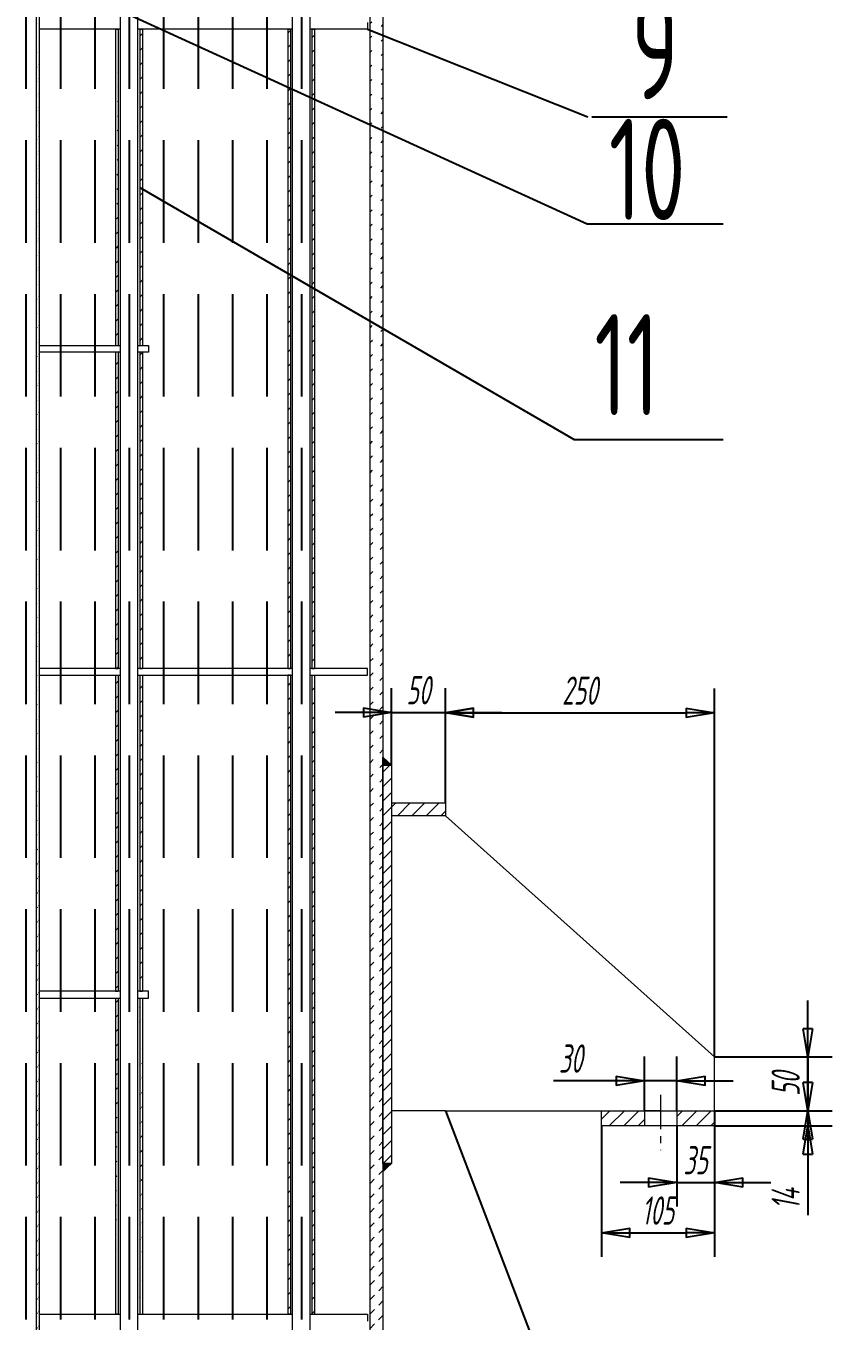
# Model space of a CAD drawing. Header units: millimetres. Extents: x 3797 to 16515, y 762 to 2553.
# Drawn here: x 3929.2 to 3979.2, y 2272.5 to 2352.7 of the extents above; entities that cross this region are included whole.
import ezdxf

# ---------------------------------------------------------------- set-up
doc = ezdxf.new("R2010")
doc.units = ezdxf.units.MM
doc.linetypes.add('CENTER', pattern=[50.8, 31.75, -6.35, 6.35, -6.35])
doc.linetypes.add('HIDDEN', pattern=[9.525, 6.35, -3.175])
doc.layers.add('3（中心线）', color=1, linetype='CENTER', lineweight=20)
doc.layers.add('细实线', color=7, linetype='Continuous', lineweight=18)
doc.layers.add('DIM标注-YH', color=4, linetype='Continuous')
doc.layers.add('虚线', color=6, linetype='HIDDEN')
doc.styles.add('HGCAD', font='gbenor.shx', dxfattribs={"width": 0.75, "bigfont": 'gbcbig.shx'})
doc.styles.add('runner-文字样式', font='gbeitc.shx', dxfattribs={"width": 0.707, "bigfont": 'gbcbig.shx'})
doc.dimstyles.new('runner标注', dxfattribs={"dimscale": 0.5, "dimtxt": 3.5, "dimasz": 3.5, "dimexe": 3, "dimexo": 0, "dimgap": 1, "dimtad": 1, "dimdec": 4, "dimlfac": 15, "dimzin": 9, "dimdsep": 46, "dimtxsty": 'runner-文字样式', "dimblk": 'CLOSED', "dimcen": 0, "dimclrd": 256, "dimclrt": 256, "dimadec": 4, "dimazin": 2, "dimtfac": 1, "dimtdec": 4, "dimtmove": 0, "dimatfit": 3, "dimldrblk": 'CLOSED', "dimfxl": 0, "dimarcsym": 0})
pattern_1 = [(45, (82.5553, -5533.755), (-0.449012806, 0.449012806), [])]
pattern_2 = [(45, (-56371.05022, -114438.824587), (-0.0150419290028, 0.0150419290028), []), (135, (-56371.05022, -114438.824587), (-0.0150419290028, -0.0150419290028), [])]

# ---------------------------------------------------------------- blocks, each defined once
blk = doc.blocks.new('_Closed')
at = {"color": 0, "linetype": 'ByBlock', "lineweight": -2}
for p, q in [((-1, 0.167), (0, 0)), ((-1, 0.167), (-1, -0.167)), ((0, 0), (-1, -0.167)), ((0, 0), (-1, 0))]:
    blk.add_line(p, q, dxfattribs=at)
blk = doc.blocks.new('*D19')
at = {"layer": 'Defpoints', "color": 0, "ltscale": 0.067, "transparency": 16777216}
for p in [(3955.214, 2310.226), (3951.881, 2306.953), (3955.214, 2304.619)]:
    blk.add_point(p, dxfattribs=at)
at = {"layer": 'DIM标注-YH', "color": 0, "lineweight": -2, "ltscale": 0.067, "transparency": 16777216}
for p, q in [((3951.881, 2306.953), (3951.881, 2311.726)), ((3955.214, 2304.619), (3955.214, 2311.726))]:
    blk.add_line(p, q, dxfattribs=at)
at = {"layer": 'DIM标注-YH', "lineweight": -2, "ltscale": 0.067, "transparency": 16777216}
for p, q in [((3950.131, 2310.226), (3948.381, 2310.226)), ((3951.881, 2310.226), (3955.214, 2310.226)), ((3956.964, 2310.226), (3958.714, 2310.226))]:
    blk.add_line(p, q, dxfattribs=at)
at = {"layer": 'DIM标注-YH', "lineweight": -2, "ltscale": 0.067, "transparency": 16777216, "xscale": 1.75, "yscale": 1.75, "zscale": 1.75}
blk.add_blockref('_Closed', (3951.881, 2310.226), dxfattribs=at)
at = {"layer": 'DIM标注-YH', "lineweight": -2, "ltscale": 0.067, "transparency": 16777216, "xscale": 1.75, "yscale": 1.75, "zscale": 1.75, "rotation": 180}
blk.add_blockref('_Closed', (3955.214, 2310.226), dxfattribs=at)
at = {"layer": 'DIM标注-YH', "ltscale": 0.067, "transparency": 16777216, "insert": (3953.548, 2311.601), "char_height": 1.75, "attachment_point": 5, "style": 'runner-文字样式'}
blk.add_mtext('50', dxfattribs=at)
blk = doc.blocks.new('*D20')
at = {"layer": 'Defpoints', "color": 0, "ltscale": 0.067, "transparency": 16777216}
for p in [(3971.881, 2310.199), (3955.214, 2304.619), (3971.881, 2288.886)]:
    blk.add_point(p, dxfattribs=at)
at = {"layer": 'DIM标注-YH', "color": 0, "lineweight": -2, "ltscale": 0.067, "transparency": 16777216}
for p, q in [((3955.214, 2304.619), (3955.214, 2311.699)), ((3971.881, 2288.886), (3971.881, 2311.699))]:
    blk.add_line(p, q, dxfattribs=at)
at = {"layer": 'DIM标注-YH', "lineweight": -2, "ltscale": 0.067, "transparency": 16777216}
blk.add_line((3956.964, 2310.199), (3970.131, 2310.199), dxfattribs=at)
at = {"layer": 'DIM标注-YH', "lineweight": -2, "ltscale": 0.067, "transparency": 16777216, "xscale": 1.75, "yscale": 1.75, "zscale": 1.75, "rotation": 180}
blk.add_blockref('_Closed', (3955.214, 2310.199), dxfattribs=at)
at = {"layer": 'DIM标注-YH', "lineweight": -2, "ltscale": 0.067, "transparency": 16777216, "xscale": 1.75, "yscale": 1.75, "zscale": 1.75}
blk.add_blockref('_Closed', (3971.881, 2310.199), dxfattribs=at)
at = {"layer": 'DIM标注-YH', "ltscale": 0.067, "transparency": 16777216, "insert": (3963.548, 2311.574), "char_height": 1.75, "attachment_point": 5, "style": 'runner-文字样式'}
blk.add_mtext('250', dxfattribs=at)
blk = doc.blocks.new('*D21')
at = {"layer": 'Defpoints', "color": 0, "ltscale": 0.067, "transparency": 16777216}
for p in [(3971.881, 2288.886), (3971.881, 2285.553), (3977.668, 2285.553)]:
    blk.add_point(p, dxfattribs=at)
at = {"layer": 'DIM标注-YH', "lineweight": -2, "ltscale": 0.067, "transparency": 16777216}
for p, q in [((3977.668, 2290.636), (3977.668, 2292.386)), ((3977.668, 2288.886), (3977.668, 2285.553)), ((3977.668, 2283.803), (3977.668, 2282.053))]:
    blk.add_line(p, q, dxfattribs=at)
at = {"layer": 'DIM标注-YH', "color": 0, "lineweight": -2, "ltscale": 0.067, "transparency": 16777216}
for p, q in [((3971.881, 2288.886), (3979.168, 2288.886)), ((3971.881, 2285.553), (3979.168, 2285.553))]:
    blk.add_line(p, q, dxfattribs=at)
at = {"layer": 'DIM标注-YH', "lineweight": -2, "ltscale": 0.067, "transparency": 16777216, "xscale": 1.75, "yscale": 1.75, "zscale": 1.75}
for p, rotation in [((3977.668, 2288.886), 270), ((3977.668, 2285.553), 90)]:
    blk.add_blockref('_Closed', p, dxfattribs=dict(at, rotation=rotation))
at = {"layer": 'DIM标注-YH', "ltscale": 0.067, "transparency": 16777216, "insert": (3976.293, 2287.219), "char_height": 1.75, "attachment_point": 5, "rotation": 90, "style": 'runner-文字样式'}
blk.add_mtext('50', dxfattribs=at)
blk = doc.blocks.new('*D22')
at = {"layer": 'Defpoints', "color": 0, "ltscale": 0.067, "transparency": 16777216}
for p in [(3971.881, 2285.553), (3971.881, 2284.619), (3977.668, 2284.619)]:
    blk.add_point(p, dxfattribs=at)
at = {"layer": 'DIM标注-YH', "lineweight": -2, "ltscale": 0.067, "transparency": 16777216}
for p, q in [((3977.668, 2287.303), (3977.668, 2289.053)), ((3977.668, 2285.553), (3977.668, 2284.619)), ((3977.668, 2282.869), (3977.668, 2279.088))]:
    blk.add_line(p, q, dxfattribs=at)
at = {"layer": 'DIM标注-YH', "color": 0, "lineweight": -2, "ltscale": 0.067, "transparency": 16777216}
for p, q in [((3971.881, 2285.553), (3979.168, 2285.553)), ((3971.881, 2284.619), (3979.168, 2284.619))]:
    blk.add_line(p, q, dxfattribs=at)
at = {"layer": 'DIM标注-YH', "lineweight": -2, "ltscale": 0.067, "transparency": 16777216, "xscale": 1.75, "yscale": 1.75, "zscale": 1.75}
for p, rotation in [((3977.668, 2285.553), 270), ((3977.668, 2284.619), 90)]:
    blk.add_blockref('_Closed', p, dxfattribs=dict(at, rotation=rotation))
at = {"layer": 'DIM标注-YH', "ltscale": 0.067, "transparency": 16777216, "insert": (3976.293, 2280.104), "char_height": 1.75, "attachment_point": 5, "rotation": 90, "style": 'runner-文字样式'}
blk.add_mtext('14', dxfattribs=at)
blk = doc.blocks.new('*D23')
at = {"layer": 'Defpoints', "color": 0, "ltscale": 0.067, "transparency": 16777216}
for p in [(3967.548, 2287.413), (3967.548, 2285.553), (3969.548, 2285.553)]:
    blk.add_point(p, dxfattribs=at)
at = {"layer": 'DIM标注-YH', "color": 0, "lineweight": -2, "ltscale": 0.067, "transparency": 16777216}
for p, q in [((3967.548, 2285.553), (3967.548, 2288.913)), ((3969.548, 2285.553), (3969.548, 2288.913))]:
    blk.add_line(p, q, dxfattribs=at)
at = {"layer": 'DIM标注-YH', "lineweight": -2, "ltscale": 0.067, "transparency": 16777216}
for p, q in [((3965.798, 2287.413), (3961.913, 2287.413)), ((3969.548, 2287.413), (3967.548, 2287.413)), ((3971.298, 2287.413), (3973.048, 2287.413))]:
    blk.add_line(p, q, dxfattribs=at)
at = {"layer": 'DIM标注-YH', "lineweight": -2, "ltscale": 0.067, "transparency": 16777216, "xscale": 1.75, "yscale": 1.75, "zscale": 1.75}
blk.add_blockref('_Closed', (3967.548, 2287.413), dxfattribs=at)
at = {"layer": 'DIM标注-YH', "lineweight": -2, "ltscale": 0.067, "transparency": 16777216, "xscale": 1.75, "yscale": 1.75, "zscale": 1.75, "rotation": 180}
blk.add_blockref('_Closed', (3969.548, 2287.413), dxfattribs=at)
at = {"layer": 'DIM标注-YH', "ltscale": 0.067, "transparency": 16777216, "insert": (3962.98, 2288.788), "char_height": 1.75, "attachment_point": 5, "style": 'runner-文字样式'}
blk.add_mtext('30', dxfattribs=at)
blk = doc.blocks.new('*D24')
at = {"layer": 'Defpoints', "color": 0, "ltscale": 0.067, "transparency": 16777216}
for p in [(3964.881, 2284.619), (3971.881, 2284.619), (3971.881, 2278.001)]:
    blk.add_point(p, dxfattribs=at)
at = {"layer": 'DIM标注-YH', "color": 0, "lineweight": -2, "ltscale": 0.067, "transparency": 16777216}
for p, q in [((3964.881, 2284.619), (3964.881, 2276.501)), ((3971.881, 2284.619), (3971.881, 2276.501))]:
    blk.add_line(p, q, dxfattribs=at)
at = {"layer": 'DIM标注-YH', "lineweight": -2, "ltscale": 0.067, "transparency": 16777216}
blk.add_line((3966.631, 2278.001), (3970.131, 2278.001), dxfattribs=at)
at = {"layer": 'DIM标注-YH', "lineweight": -2, "ltscale": 0.067, "transparency": 16777216, "xscale": 1.75, "yscale": 1.75, "zscale": 1.75, "rotation": 180}
blk.add_blockref('_Closed', (3964.881, 2278.001), dxfattribs=at)
at = {"layer": 'DIM标注-YH', "lineweight": -2, "ltscale": 0.067, "transparency": 16777216, "xscale": 1.75, "yscale": 1.75, "zscale": 1.75}
blk.add_blockref('_Closed', (3971.881, 2278.001), dxfattribs=at)
at = {"layer": 'DIM标注-YH', "ltscale": 0.067, "transparency": 16777216, "insert": (3968.381, 2279.376), "char_height": 1.75, "attachment_point": 5, "style": 'runner-文字样式'}
blk.add_mtext('105', dxfattribs=at)
blk = doc.blocks.new('*D25')
at = {"layer": 'Defpoints', "color": 0, "ltscale": 0.067, "transparency": 16777216}
for p in [(3969.548, 2284.619), (3971.881, 2284.619), (3971.881, 2281.118)]:
    blk.add_point(p, dxfattribs=at)
at = {"layer": 'DIM标注-YH', "color": 0, "lineweight": -2, "ltscale": 0.067, "transparency": 16777216}
for p, q in [((3969.548, 2284.619), (3969.548, 2279.618)), ((3971.881, 2284.619), (3971.881, 2279.618))]:
    blk.add_line(p, q, dxfattribs=at)
at = {"layer": 'DIM标注-YH', "lineweight": -2, "ltscale": 0.067, "transparency": 16777216}
for p, q in [((3967.798, 2281.118), (3966.048, 2281.118)), ((3969.548, 2281.118), (3971.881, 2281.118)), ((3973.631, 2281.118), (3975.381, 2281.118))]:
    blk.add_line(p, q, dxfattribs=at)
at = {"layer": 'DIM标注-YH', "lineweight": -2, "ltscale": 0.067, "transparency": 16777216, "xscale": 1.75, "yscale": 1.75, "zscale": 1.75}
blk.add_blockref('_Closed', (3969.548, 2281.118), dxfattribs=at)
at = {"layer": 'DIM标注-YH', "lineweight": -2, "ltscale": 0.067, "transparency": 16777216, "xscale": 1.75, "yscale": 1.75, "zscale": 1.75, "rotation": 180}
blk.add_blockref('_Closed', (3971.881, 2281.118), dxfattribs=at)
at = {"layer": 'DIM标注-YH', "ltscale": 0.067, "transparency": 16777216, "insert": (3970.714, 2282.493), "char_height": 1.75, "attachment_point": 5, "style": 'runner-文字样式'}
blk.add_mtext('35', dxfattribs=at)

msp = doc.modelspace()

# ---------------------------------------------------------------- hatches: boundary and pattern name
at = {"layer": '细实线'}
h = msp.add_hatch(dxfattribs=at)
h.set_pattern_fill('ANSI31', color=3, scale=0.2)
h.set_pattern_definition(pattern_1)
edge = h.paths.add_edge_path()
edge.add_line((3929.8945351, 2005.352565), (3929.8945351, 2402.152565))
edge.add_line((3930.0612018, 2005.352565), (3930.0612018, 2402.152565))
h = msp.add_hatch(dxfattribs=at)
h.set_pattern_fill('ANSI31', color=3, scale=0.2)
h.set_pattern_definition(pattern_1)
edge = h.paths.add_edge_path()
edge.add_line((3950.5478286, 2024.4552317), (3950.5478286, 2020.962565))
edge.add_line((3951.3478286, 2400.4310222), (3951.3478286, 2021.0958983))
edge.add_line((3950.5478286, 2024.4552317), (3950.5478286, 2400.4310222))
h = msp.add_hatch(dxfattribs=at)
h.set_pattern_fill('ANSI31', color=3, scale=0.2)
h.set_pattern_definition(pattern_1)
h.paths.add_polyline_path([(3934.781162, 2352.5292317), (3934.781162, 2332.952565)])
edge = h.paths.add_edge_path()
edge.add_line((3934.781162, 2332.952565), (3934.9478286, 2332.952565))
edge.add_line((3934.9478286, 2352.5292317), (3934.9478286, 2332.952565))
h = msp.add_hatch(dxfattribs=at)
h.set_pattern_fill('ANSI31', color=3, scale=0.2)
h.set_pattern_definition(pattern_1)
edge = h.paths.add_edge_path()
edge.add_line((3936.281162, 2352.5292317), (3936.281162, 2332.952565))
edge.add_line((3936.281162, 2332.952565), (3936.4478286, 2332.952565))
edge.add_line((3936.4478286, 2352.5292317), (3936.4478286, 2332.952565))
h = msp.add_hatch(dxfattribs=at)
h.set_pattern_fill('ANSI31', color=3, scale=0.2)
h.set_pattern_definition(pattern_1)
edge = h.paths.add_edge_path()
edge.add_line((3945.4478286, 2352.5292317), (3945.4478286, 2312.952565))
edge.add_line((3945.4478286, 2312.952565), (3945.6144953, 2312.952565))
edge.add_line((3945.6144953, 2352.5292317), (3945.6144953, 2312.952565))
h = msp.add_hatch(dxfattribs=at)
h.set_pattern_fill('ANSI31', color=3, scale=0.2)
h.set_pattern_definition(pattern_1)
edge = h.paths.add_edge_path()
edge.add_line((3946.9478286, 2352.5292317), (3946.9478286, 2312.952565))
edge.add_line((3946.9478286, 2312.952565), (3947.1144953, 2312.952565))
edge.add_line((3947.1144953, 2352.5292317), (3947.1144953, 2312.952565))
h = msp.add_hatch(dxfattribs=at)
h.set_pattern_fill('ANSI31', color=3, scale=0.2)
h.set_pattern_definition(pattern_1)
edge = h.paths.add_edge_path()
edge.add_line((3934.9478286, 2332.5292317), (3934.9478286, 2312.952565))
edge.add_line((3934.781162, 2312.952565), (3934.9478286, 2312.952565))
edge.add_line((3934.781162, 2332.5292317), (3934.781162, 2312.952565))
h = msp.add_hatch(dxfattribs=at)
h.set_pattern_fill('ANSI31', color=3, scale=0.2)
h.set_pattern_definition(pattern_1)
edge = h.paths.add_edge_path()
edge.add_line((3936.281162, 2332.5292317), (3936.281162, 2312.952565))
edge.add_line((3936.281162, 2312.952565), (3936.4478286, 2312.952565))
edge.add_line((3936.4478286, 2332.5292317), (3936.4478286, 2312.952565))
h = msp.add_hatch(dxfattribs=at)
h.set_pattern_fill('ANSI31', color=3, scale=0.2)
h.set_pattern_definition(pattern_1)
edge = h.paths.add_edge_path()
edge.add_line((3934.781162, 2312.5292317), (3934.781162, 2292.952565))
edge.add_line((3934.781162, 2292.952565), (3934.9478286, 2292.952565))
edge.add_line((3934.9478286, 2312.5292317), (3934.9478286, 2292.952565))
h = msp.add_hatch(dxfattribs=at)
h.set_pattern_fill('ANSI31', color=3, scale=0.2)
h.set_pattern_definition(pattern_1)
edge = h.paths.add_edge_path()
edge.add_line((3936.281162, 2312.5292317), (3936.281162, 2292.952565))
edge.add_line((3936.281162, 2292.952565), (3936.4478286, 2292.952565))
edge.add_line((3936.4478286, 2312.5292317), (3936.4478286, 2292.952565))
h = msp.add_hatch(dxfattribs=at)
h.set_pattern_fill('ANSI31', color=3, scale=0.2)
h.set_pattern_definition(pattern_1)
edge = h.paths.add_edge_path()
edge.add_line((3945.4478286, 2312.5292317), (3945.4478286, 2272.952565))
edge.add_line((3945.6144953, 2272.952565), (3945.4478286, 2272.952565))
edge.add_line((3945.6144953, 2312.5292317), (3945.6144953, 2272.952565))
h = msp.add_hatch(dxfattribs=at)
h.set_pattern_fill('ANSI31', color=3, scale=0.2)
h.set_pattern_definition(pattern_1)
edge = h.paths.add_edge_path()
edge.add_line((3946.9478286, 2312.5292317), (3946.9478286, 2272.952565))
edge.add_line((3946.9478286, 2272.952565), (3947.1144953, 2272.952565))
edge.add_line((3947.1144953, 2312.5292317), (3947.1144953, 2272.952565))
at = {"layer": '细实线', "ltscale": 0.067}
h = msp.add_hatch(dxfattribs=at)
h.set_pattern_fill('ANSI37', color=6, scale=0.0067)
h.set_pattern_definition(pattern_2)
h.paths.add_polyline_path([(3951.3478286, 2307.452565), (3951.3478286, 2306.952565), (3951.881162, 2306.952565)])
h = msp.add_hatch(dxfattribs=at)
h.set_pattern_fill('ANSI31', color=3, scale=0.2)
h.set_pattern_definition([(45, (-56371.0502, -114438.8246), (-0.449012806, 0.449012806), [])])
h.paths.add_polyline_path([(3951.881162, 2306.952565), (3951.3478286, 2306.952565), (3951.3478286, 2282.2858983), (3951.881162, 2282.2858983)])
h.paths.add_polyline_path([(3967.5478286, 2285.552565), (3964.881162, 2285.552565), (3964.881162, 2284.6192317), (3967.5478286, 2284.6192317)])
h.paths.add_polyline_path([(3971.881162, 2285.552565), (3969.5478286, 2285.552565), (3969.5478286, 2284.6192317), (3971.881162, 2284.6192317)])
h.paths.add_polyline_path([(3955.2144953, 2304.6192317), (3951.881162, 2304.6192317), (3951.881162, 2303.8192317), (3955.2144953, 2303.8192317)])
at = {"layer": '细实线'}
h = msp.add_hatch(dxfattribs=at)
h.set_pattern_fill('ANSI31', color=3, scale=0.2)
h.set_pattern_definition(pattern_1)
edge = h.paths.add_edge_path()
edge.add_line((3934.781162, 2292.5292317), (3934.781162, 2272.952565))
edge.add_line((3934.9478286, 2292.5292317), (3934.9478286, 2272.952565))
edge.add_line((3934.781162, 2292.5292317), (3934.9478286, 2292.5292317))
h = msp.add_hatch(dxfattribs=at)
h.set_pattern_fill('ANSI31', color=3, scale=0.2)
h.set_pattern_definition(pattern_1)
edge = h.paths.add_edge_path()
edge.add_line((3936.281162, 2292.5292317), (3936.281162, 2272.952565))
edge.add_line((3936.4478286, 2292.5292317), (3936.4478286, 2272.952565))
at = {"layer": '细实线', "ltscale": 0.067}
h = msp.add_hatch(dxfattribs=at)
h.set_pattern_fill('ANSI37', color=6, scale=0.0067)
h.set_pattern_definition(pattern_2)
h.paths.add_polyline_path([(3951.881162, 2282.2858983), (3951.3478286, 2282.2858983), (3951.3478286, 2281.7858983)])

# ---------------------------------------------------------------- linework, layer by layer
at = {"layer": '3（中心线）', "ltscale": 0.067}
msp.add_line((3968.5442747, 2286.5362702), (3968.5442747, 2283.1068133), dxfattribs=at)
at = {"layer": 'DIM标注-YH', "ltscale": 0.2}
for p, q in [((3929.332967, 2356.3278293), (3964.0024533, 2340.4816148)), ((3950.389162, 2352.5292317), (3964.0349165, 2347.1056769)), ((3964.2784411, 2347.1056769), (3972.6713621, 2347.1056769)), ((3936.281162, 2342.7408983), (3963.19148, 2327.1321418)), ((3964.0024533, 2340.4816148), (3972.4278375, 2340.4816148)), ((3963.19148, 2327.1321418), (3972.4278375, 2327.1321418)), ((3955.2144953, 2285.552565), (3964.8509969, 2260.2883228))]:
    msp.add_line(p, q, dxfattribs=at)
at = {"layer": 'DIM标注-YH', "ltscale": 0.067}
msp.add_line((3971.881162, 2285.552565), (3971.881162, 2284.6192317), dxfattribs=at)
at = {"layer": '细实线'}
for p, q in [((3929.8945351, 2005.352565), (3929.8945351, 2402.152565)), ((3930.0612018, 2005.352565), (3930.0612018, 2402.152565)), ((3935.081162, 2032.952565), (3935.081162, 2399.6192317)), ((3935.081162, 2032.952565), (3935.081162, 2399.6192317)), ((3935.081162, 2032.952565), (3935.081162, 2399.6192317)), ((3935.081162, 2032.952565), (3935.081162, 2399.6192317)), ((3935.081162, 2032.952565), (3935.081162, 2399.6192317)), ((3935.081162, 2032.952565), (3935.081162, 2399.6192317)), ((3936.1478286, 2399.6192317), (3936.1478286, 2032.952565)), ((3936.1478286, 2399.6192317), (3936.1478286, 2032.952565)), ((3936.1478286, 2399.6192317), (3936.1478286, 2032.952565)), ((3936.1478286, 2399.6192317), (3936.1478286, 2032.952565)), ((3936.1478286, 2399.6192317), (3936.1478286, 2032.952565)), ((3936.1478286, 2399.6192317), (3936.1478286, 2032.952565)), ((3945.7478286, 2032.952565), (3945.7478286, 2399.6192317)), ((3946.8144953, 2399.6192317), (3946.8144953, 2032.952565)), ((3950.389162, 2352.952565), (3950.389162, 2352.5292317)), ((3935.081162, 2352.5292317), (3930.0612018, 2352.5292317)), ((3934.781162, 2352.5292317), (3934.781162, 2332.952565)), ((3934.781162, 2352.5292317), (3934.9478286, 2352.5292317)), ((3934.9478286, 2352.5292317), (3934.9478286, 2332.952565)), ((3945.7478286, 2352.5292317), (3936.1478286, 2352.5292317)), ((3936.281162, 2352.5292317), (3936.281162, 2332.952565)), ((3936.281162, 2352.5292317), (3936.4478286, 2352.5292317)), ((3936.4478286, 2352.5292317), (3936.4478286, 2332.952565)), ((3945.4478286, 2352.5292317), (3945.4478286, 2312.952565)), ((3945.4478286, 2352.5292317), (3945.6144953, 2352.5292317)), ((3945.6144953, 2352.5292317), (3945.6144953, 2312.952565)), ((3950.389162, 2352.5292317), (3946.8144953, 2352.5292317)), ((3946.9478286, 2352.5292317), (3946.9478286, 2312.952565)), ((3946.9478286, 2352.5292317), (3947.1144953, 2352.5292317)), ((3947.1144953, 2352.5292317), (3947.1144953, 2312.952565)), ((3930.0612018, 2332.952565), (3935.081162, 2332.952565)), ((3934.781162, 2332.952565), (3934.9478286, 2332.952565)), ((3936.1478286, 2332.952565), (3936.8144953, 2332.952565)), ((3936.281162, 2332.952565), (3936.4478286, 2332.952565)), ((3936.8144953, 2332.952565), (3936.8144953, 2332.5292317)), ((3935.081162, 2332.5292317), (3930.0612018, 2332.5292317)), ((3934.781162, 2332.5292317), (3934.781162, 2312.952565)), ((3934.9478286, 2332.5292317), (3934.781162, 2332.5292317)), ((3934.9478286, 2332.5292317), (3934.9478286, 2312.952565)), ((3936.8144953, 2332.5292317), (3936.1478286, 2332.5292317)), ((3936.281162, 2332.5292317), (3936.281162, 2312.952565)), ((3936.4478286, 2332.5292317), (3936.281162, 2332.5292317)), ((3936.4478286, 2332.5292317), (3936.4478286, 2312.952565)), ((3935.081162, 2312.952565), (3930.0612018, 2312.952565)), ((3930.0612018, 2312.5292317), (3935.081162, 2312.5292317)), ((3934.781162, 2312.952565), (3934.9478286, 2312.952565)), ((3934.781162, 2312.5292317), (3934.781162, 2292.952565)), ((3934.9478286, 2312.5292317), (3934.9478286, 2292.952565)), ((3945.7478286, 2312.952565), (3936.1478286, 2312.952565)), ((3936.1478286, 2312.5292317), (3945.7478286, 2312.5292317)), ((3936.281162, 2312.952565), (3936.4478286, 2312.952565)), ((3936.281162, 2312.5292317), (3936.281162, 2292.952565)), ((3936.4478286, 2312.5292317), (3936.4478286, 2292.952565)), ((3945.4478286, 2312.952565), (3945.6144953, 2312.952565)), ((3945.4478286, 2312.5292317), (3945.4478286, 2272.952565)), ((3945.6144953, 2312.5292317), (3945.4478286, 2312.5292317)), ((3945.6144953, 2312.5292317), (3945.6144953, 2272.952565)), ((3950.389162, 2312.952565), (3946.8144953, 2312.952565)), ((3946.8144953, 2312.5292317), (3950.389162, 2312.5292317)), ((3946.9478286, 2312.952565), (3947.1144953, 2312.952565)), ((3946.9478286, 2312.5292317), (3946.9478286, 2272.952565)), ((3946.9478286, 2312.5292317), (3947.1144953, 2312.5292317)), ((3947.1144953, 2312.5292317), (3947.1144953, 2272.952565)), ((3950.389162, 2312.5292317), (3950.389162, 2312.952565)), ((3935.081162, 2292.952565), (3930.0612018, 2292.952565)), ((3930.0612018, 2292.5292317), (3935.081162, 2292.5292317)), ((3934.781162, 2292.952565), (3934.9478286, 2292.952565)), ((3934.781162, 2292.5292317), (3934.781162, 2272.952565)), ((3934.781162, 2292.5292317), (3934.9478286, 2292.5292317)), ((3934.9478286, 2292.5292317), (3934.9478286, 2272.952565)), ((3936.8144953, 2292.952565), (3936.1478286, 2292.952565)), ((3936.1478286, 2292.5292317), (3936.8144953, 2292.5292317)), ((3936.281162, 2292.952565), (3936.4478286, 2292.952565)), ((3936.281162, 2292.5292317), (3936.281162, 2272.952565)), ((3936.281162, 2292.5292317), (3936.4478286, 2292.5292317)), ((3936.4478286, 2292.5292317), (3936.4478286, 2272.952565)), ((3936.8144953, 2292.5292317), (3936.8144953, 2292.952565)), ((3930.0612018, 2272.952565), (3935.081162, 2272.952565)), ((3934.9478286, 2272.952565), (3934.781162, 2272.952565)), ((3936.1478286, 2272.952565), (3945.7478286, 2272.952565)), ((3936.281162, 2272.952565), (3936.4478286, 2272.952565)), ((3945.6144953, 2272.952565), (3945.4478286, 2272.952565)), ((3946.8144953, 2272.952565), (3950.389162, 2272.952565)), ((3946.9478286, 2272.952565), (3947.1144953, 2272.952565)), ((3950.389162, 2272.952565), (3950.389162, 2272.5292317))]:
    msp.add_line(p, q, dxfattribs=at)
at = {"layer": '细实线', "ltscale": 0.067}
for p, q in [((3951.3478286, 2402.2858983), (3951.3478286, 2282.2858983)), ((3951.3478286, 2306.952565), (3951.3478286, 2307.452565)), ((3951.3478286, 2307.452565), (3951.881162, 2306.952565)), ((3951.3478286, 2306.952565), (3951.881162, 2306.952565)), ((3951.3478286, 2282.2858983), (3951.3478286, 2306.952565)), ((3951.881162, 2306.952565), (3951.881162, 2282.2858983)), ((3951.881162, 2306.952565), (3951.881162, 2304.6192317)), ((3951.881162, 2304.6192317), (3955.2144953, 2304.6192317)), ((3955.2144953, 2304.6192317), (3955.2144953, 2303.8192317)), ((3955.2144953, 2303.8192317), (3951.881162, 2303.8192317)), ((3955.2144953, 2303.8192317), (3971.881162, 2288.8858983)), ((3971.881162, 2285.552565), (3971.881162, 2288.8858983)), ((3955.2144953, 2285.552565), (3951.881162, 2285.552565)), ((3955.2144953, 2285.552565), (3971.881162, 2285.552565)), ((3964.881162, 2284.6192317), (3964.881162, 2285.552565)), ((3968.5478286, 2285.552565), (3967.5478286, 2285.552565)), ((3967.5478286, 2285.552565), (3967.5478286, 2284.6192317)), ((3969.5478286, 2285.552565), (3969.5478286, 2284.6192317)), ((3971.881162, 2285.552565), (3971.881162, 2284.6192317)), ((3971.881162, 2284.6192317), (3964.881162, 2284.6192317)), ((3951.881162, 2282.2858983), (3951.3478286, 2282.2858983)), ((3951.3478286, 2282.2858983), (3951.3478286, 2281.7858983)), ((3951.3478286, 2281.7858983), (3951.881162, 2282.2858983))]:
    msp.add_line(p, q, dxfattribs=at)
at = {"layer": '细实线', "linetype": 'ByBlock'}
for p, q in [((3950.5478286, 2024.4552317), (3950.5478286, 2400.4310222)), ((3951.3478286, 2400.4310222), (3951.3478286, 2021.0958983))]:
    msp.add_line(p, q, dxfattribs=at)
at = {"layer": '细实线'}
for points in [[(3934.781162, 2352.5292317), (3934.781162, 2332.952565)], [(3934.9478286, 2352.5292317), (3934.9478286, 2332.952565)], [(3945.4478286, 2352.5292317), (3945.4478286, 2312.952565)], [(3945.4478286, 2352.5292317), (3945.6144953, 2352.5292317)], [(3945.6144953, 2352.5292317), (3945.6144953, 2312.952565)], [(3934.781162, 2332.5292317), (3934.781162, 2312.952565)], [(3934.9478286, 2332.5292317), (3934.9478286, 2312.952565)], [(3934.781162, 2312.5292317), (3934.781162, 2292.952565)], [(3934.9478286, 2312.5292317), (3934.9478286, 2292.952565)], [(3945.4478286, 2312.5292317), (3945.4478286, 2272.952565)], [(3945.6144953, 2312.5292317), (3945.6144953, 2272.952565)], [(3934.781162, 2292.5292317), (3934.781162, 2272.952565)], [(3934.9478286, 2292.5292317), (3934.9478286, 2272.952565)]]:
    msp.add_lwpolyline(points, dxfattribs=at)
at = {"layer": '虚线'}
for p, q in [((3929.2279728, 2402.811179), (3929.2279728, 2004.3072202)), ((3931.3613061, 2402.811179), (3931.3613061, 2004.3072202)), ((3933.4946394, 2402.811179), (3933.4946394, 2004.3072202)), ((3935.6279728, 2402.811179), (3935.6279728, 2004.3072202)), ((3937.7613061, 2402.811179), (3937.7613061, 2004.3072202)), ((3939.8946394, 2402.811179), (3939.8946394, 2004.3072202)), ((3939.8946394, 2402.811179), (3939.8946394, 2004.3072202)), ((3942.0279728, 2402.811179), (3942.0279728, 2004.3072202)), ((3944.1613061, 2402.811179), (3944.1613061, 2004.3072202)), ((3946.3096137, 2402.811179), (3946.3096137, 2004.3072202))]:
    msp.add_line(p, q, dxfattribs=at)

# ---------------------------------------------------------------- texts
at = {"layer": 'DIM标注-YH', "ltscale": 0.2, "style": 'HGCAD', "width": 0.75}
for s, height, p in [('9', 6.2678313, (3966.7322786, 2348.2008579)), ('10', 6.26783126, (3965.3363205, 2340.7209785)), ('11', 6.26783126, (3964.4430161, 2328.6215211))]:
    msp.add_text(s, height=height, dxfattribs=at).set_placement(p)

# ---------------------------------------------------------------- dimensions: what is measured, and where the dimension line sits
at = {"layer": 'DIM标注-YH', "ltscale": 0.067}
for base, p1, p2, picture, middle in [((3955.2144953, 2310.2260325), (3951.881162, 2306.952565), (3955.2144953, 2304.6192317), '*D19', (3953.5478286, 2311.6010325)), ((3971.881162, 2310.1991826), (3955.2144953, 2304.6192317), (3971.881162, 2288.8858983), '*D20', (3963.5478286, 2311.5741826)), ((3967.5478286, 2287.4133731), (3969.5478286, 2285.552565), (3967.5478286, 2285.552565), '*D23', (3962.9803498, 2288.7883731)), ((3971.881162, 2278.0012417), (3964.881162, 2284.6192317), (3971.881162, 2284.6192317), '*D24', (3968.381162, 2279.3762417)), ((3971.881162, 2281.1176729), (3969.5478286, 2284.6192317), (3971.881162, 2284.6192317), '*D25', (3970.7144953, 2282.4926729))]:
    dim = msp.add_linear_dim(base=base, p1=p1, p2=p2, dimstyle='runner标注', dxfattribs=at)
    dim.commit()
    dim.dimension.update_dxf_attribs({"geometry": picture, "text_midpoint": middle})
dim = msp.add_linear_dim(base=(3977.66823, 2285.552565), p1=(3971.881162, 2288.8858983), p2=(3971.881162, 2285.552565), angle=90, dimstyle='runner标注', dxfattribs=at)
dim.commit()
dim.dimension.update_dxf_attribs({"geometry": '*D21', "text_midpoint": (3976.29323, 2287.2192317)})
dim = msp.add_linear_dim(base=(3977.66823, 2284.6192317), p1=(3971.881162, 2285.552565), p2=(3971.881162, 2284.6192317), angle=90, dimstyle='runner标注', dxfattribs=at)
dim.commit()
dim.dimension.update_dxf_attribs({"geometry": '*D22', "text_midpoint": (3977.66823, 2280.1037108), "dimtype": 160})

doc.saveas('drawing.dxf')
